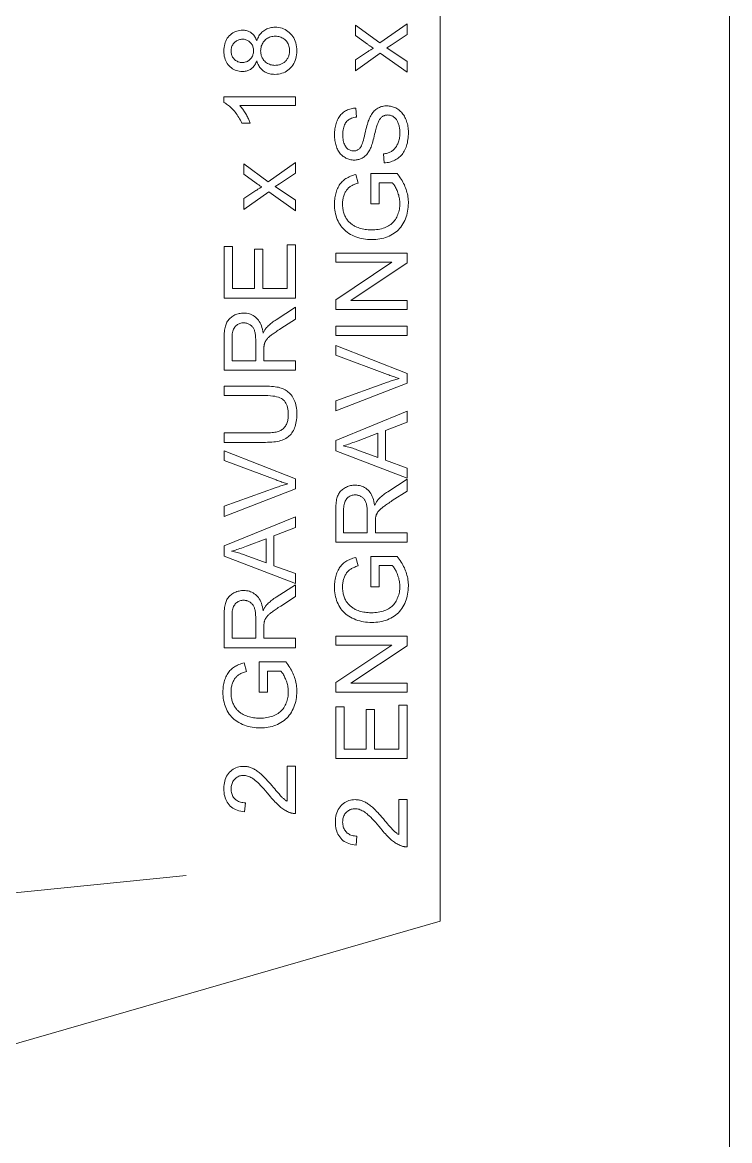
# Model space of a CAD drawing. Extents: x 0 to 297, y 0 to 420.
# Drawn here: x 143.95 to 173.65, y 153.49 to 200.42 of the extents above; entities that cross this region are included whole.
import ezdxf

# ---------------------------------------------------------------- set-up
doc = ezdxf.new("R2010")
doc.units = 0

msp = doc.modelspace()

# ---------------------------------------------------------------- linework, layer by layer
at = {"color": 7, "lineweight": 13}
msp.add_line((173.645, 131.163), (173.645, 284.152), dxfattribs=at)
at = {"color": 7, "lineweight": 13, "ltscale": 0.25}
msp.add_line((150.831, 164.616), (140.881, 163.62), dxfattribs=at)
at = {"color": 7, "lineweight": 13}
msp.add_lwpolyline([(130.706, 153.818), (161.496, 162.698), (161.496, 236.781)], dxfattribs=at)
for points in [[(153.799, 198.814), (153.781, 198.769), (153.762, 198.727), (153.742, 198.687), (153.72, 198.649), (153.697, 198.614), (153.672, 198.581), (153.646, 198.551), (153.619, 198.523), (153.59, 198.497), (153.559, 198.474), (153.528, 198.453), (153.495, 198.434), (153.46, 198.418), (153.425, 198.403), (153.388, 198.391), (153.351, 198.381), (153.312, 198.373), (153.271, 198.368), (153.23, 198.364), (153.187, 198.363), (153.122, 198.366), (153.06, 198.373), (153, 198.385), (152.942, 198.401), (152.886, 198.422), (152.832, 198.448), (152.78, 198.479), (152.73, 198.514), (152.682, 198.554), (152.636, 198.599), (152.594, 198.647), (152.556, 198.699), (152.523, 198.754), (152.494, 198.812), (152.469, 198.873), (152.449, 198.937), (152.433, 199.004), (152.422, 199.075), (152.416, 199.148), (152.413, 199.225), (152.416, 199.302), (152.422, 199.376), (152.434, 199.447), (152.45, 199.515), (152.47, 199.579), (152.495, 199.641), (152.525, 199.7), (152.559, 199.755), (152.598, 199.808), (152.642, 199.857), (152.688, 199.903), (152.737, 199.943), (152.787, 199.979), (152.84, 200.01), (152.895, 200.037), (152.951, 200.058), (153.01, 200.075), (153.07, 200.087), (153.133, 200.094), (153.197, 200.097), (153.238, 200.096), (153.278, 200.092), (153.317, 200.087), (153.355, 200.079), (153.392, 200.069), (153.428, 200.057), (153.463, 200.043), (153.496, 200.027), (153.529, 200.008), (153.56, 199.987), (153.591, 199.964), (153.619, 199.939), (153.647, 199.911), (153.673, 199.881), (153.697, 199.849), (153.72, 199.815), (153.742, 199.778), (153.762, 199.739), (153.781, 199.698), (153.799, 199.655), (153.818, 199.709), (153.839, 199.76), (153.863, 199.809), (153.888, 199.855), (153.916, 199.898), (153.947, 199.939), (153.979, 199.977), (154.014, 200.012), (154.05, 200.045), (154.089, 200.075), (154.13, 200.103), (154.173, 200.127), (154.217, 200.149), (154.262, 200.168), (154.309, 200.183), (154.358, 200.196), (154.408, 200.206), (154.46, 200.214), (154.513, 200.218), (154.568, 200.219), (154.644, 200.217), (154.717, 200.209), (154.788, 200.195), (154.856, 200.176), (154.922, 200.151), (154.986, 200.121), (155.047, 200.086), (155.105, 200.045), (155.161, 199.999), (155.215, 199.947), (155.265, 199.891), (155.309, 199.832), (155.348, 199.769), (155.382, 199.702), (155.411, 199.632), (155.435, 199.559), (155.453, 199.482), (155.466, 199.402), (155.474, 199.318), (155.477, 199.231), (155.474, 199.144), (155.466, 199.06), (155.453, 198.98), (155.435, 198.903), (155.411, 198.83), (155.382, 198.76), (155.348, 198.694), (155.308, 198.631), (155.264, 198.571), (155.214, 198.515), (155.16, 198.463), (155.103, 198.417), (155.044, 198.376), (154.983, 198.341), (154.918, 198.311), (154.851, 198.286), (154.782, 198.267), (154.71, 198.254), (154.635, 198.245), (154.558, 198.243), (154.5, 198.244), (154.445, 198.249), (154.391, 198.256), (154.339, 198.266), (154.289, 198.28), (154.241, 198.296), (154.195, 198.315), (154.151, 198.338), (154.108, 198.363), (154.068, 198.391), (154.03, 198.422), (153.994, 198.455), (153.961, 198.491), (153.93, 198.53), (153.902, 198.571), (153.876, 198.614), (153.853, 198.66), (153.832, 198.709), (153.814, 198.76)], [(160.108, 198.334), (158.978, 199.128), (157.934, 198.393), (157.934, 198.853), (158.444, 199.187), (158.473, 199.205), (158.5, 199.223), (158.527, 199.24), (158.553, 199.256), (158.578, 199.272), (158.601, 199.287), (158.624, 199.301), (158.646, 199.314), (158.667, 199.327), (158.688, 199.338), (158.661, 199.356), (158.635, 199.374), (158.609, 199.391), (158.584, 199.408), (158.56, 199.425), (158.537, 199.441), (158.514, 199.458), (158.491, 199.473), (158.469, 199.489), (158.448, 199.504), (157.934, 199.871), (157.934, 200.311), (158.958, 199.559), (160.108, 200.368), (160.108, 199.916), (159.432, 199.469), (159.25, 199.351), (160.108, 198.78)], [(153.175, 198.74), (153.216, 198.741), (153.257, 198.745), (153.295, 198.752), (153.332, 198.762), (153.368, 198.774), (153.402, 198.789), (153.434, 198.807), (153.465, 198.828), (153.495, 198.851), (153.522, 198.877), (153.548, 198.905), (153.571, 198.935), (153.591, 198.967), (153.609, 199), (153.624, 199.035), (153.636, 199.071), (153.645, 199.109), (153.652, 199.149), (153.656, 199.19), (153.658, 199.233), (153.656, 199.275), (153.652, 199.315), (153.645, 199.354), (153.636, 199.391), (153.624, 199.427), (153.609, 199.461), (153.592, 199.493), (153.572, 199.524), (153.549, 199.554), (153.524, 199.582), (153.496, 199.608), (153.467, 199.631), (153.438, 199.651), (153.407, 199.669), (153.374, 199.684), (153.341, 199.696), (153.306, 199.706), (153.27, 199.713), (153.233, 199.717), (153.195, 199.718), (153.155, 199.717), (153.117, 199.712), (153.079, 199.705), (153.043, 199.696), (153.009, 199.683), (152.975, 199.668), (152.943, 199.649), (152.912, 199.628), (152.883, 199.605), (152.854, 199.578), (152.828, 199.549), (152.805, 199.519), (152.784, 199.488), (152.766, 199.455), (152.751, 199.421), (152.738, 199.385), (152.729, 199.348), (152.722, 199.31), (152.718, 199.27), (152.716, 199.229), (152.718, 199.188), (152.722, 199.148), (152.728, 199.109), (152.738, 199.072), (152.75, 199.036), (152.765, 199.002), (152.782, 198.969), (152.803, 198.938), (152.826, 198.908), (152.851, 198.879), (152.879, 198.853), (152.907, 198.829), (152.937, 198.808), (152.968, 198.79), (153, 198.775), (153.033, 198.762), (153.066, 198.752), (153.101, 198.745), (153.137, 198.741)], [(154.56, 198.621), (154.591, 198.622), (154.623, 198.624), (154.654, 198.628), (154.684, 198.633), (154.715, 198.64), (154.745, 198.648), (154.776, 198.658), (154.806, 198.669), (154.835, 198.682), (154.865, 198.696), (154.894, 198.712), (154.921, 198.729), (154.947, 198.747), (154.972, 198.767), (154.996, 198.789), (155.018, 198.812), (155.039, 198.836), (155.058, 198.862), (155.076, 198.889), (155.093, 198.918), (155.108, 198.948), (155.122, 198.978), (155.134, 199.008), (155.145, 199.039), (155.154, 199.071), (155.161, 199.103), (155.167, 199.135), (155.171, 199.168), (155.173, 199.201), (155.174, 199.235), (155.172, 199.287), (155.167, 199.337), (155.159, 199.385), (155.147, 199.432), (155.131, 199.476), (155.113, 199.519), (155.091, 199.56), (155.065, 199.599), (155.036, 199.636), (155.004, 199.671), (154.969, 199.704), (154.932, 199.733), (154.894, 199.759), (154.853, 199.781), (154.811, 199.8), (154.767, 199.815), (154.721, 199.827), (154.673, 199.836), (154.624, 199.841), (154.572, 199.843), (154.52, 199.841), (154.47, 199.836), (154.421, 199.827), (154.374, 199.815), (154.329, 199.799), (154.286, 199.779), (154.245, 199.756), (154.206, 199.73), (154.168, 199.7), (154.132, 199.666), (154.099, 199.63), (154.07, 199.592), (154.044, 199.552), (154.021, 199.51), (154.002, 199.467), (153.986, 199.421), (153.974, 199.374), (153.965, 199.326), (153.96, 199.275), (153.958, 199.223), (153.96, 199.172), (153.965, 199.122), (153.974, 199.075), (153.986, 199.029), (154.001, 198.985), (154.02, 198.943), (154.043, 198.903), (154.068, 198.864), (154.098, 198.827), (154.13, 198.792), (154.166, 198.76), (154.202, 198.731), (154.241, 198.705), (154.282, 198.683), (154.324, 198.664), (154.367, 198.649), (154.413, 198.637), (154.46, 198.628), (154.509, 198.623)], [(155.426, 197.303), (155.426, 196.935), (153.078, 196.935), (153.104, 196.908), (153.129, 196.878), (153.155, 196.848), (153.18, 196.815), (153.205, 196.781), (153.231, 196.746), (153.256, 196.708), (153.281, 196.669), (153.307, 196.628), (153.332, 196.586), (153.357, 196.543), (153.38, 196.501), (153.403, 196.461), (153.424, 196.42), (153.443, 196.381), (153.462, 196.343), (153.479, 196.305), (153.495, 196.269), (153.509, 196.233), (153.522, 196.198), (153.166, 196.198), (153.137, 196.259), (153.106, 196.319), (153.074, 196.377), (153.04, 196.433), (153.006, 196.488), (152.97, 196.541), (152.933, 196.593), (152.895, 196.643), (152.855, 196.692), (152.814, 196.739), (152.773, 196.783), (152.732, 196.826), (152.692, 196.865), (152.651, 196.902), (152.611, 196.936), (152.571, 196.967), (152.531, 196.996), (152.492, 197.022), (152.452, 197.045), (152.413, 197.066), (152.413, 197.303)], [(159.144, 194.532), (159.111, 194.906), (159.155, 194.912), (159.198, 194.919), (159.239, 194.928), (159.278, 194.939), (159.316, 194.95), (159.352, 194.963), (159.387, 194.978), (159.42, 194.994), (159.451, 195.011), (159.481, 195.03), (159.509, 195.05), (159.536, 195.073), (159.562, 195.098), (159.587, 195.125), (159.611, 195.154), (159.634, 195.185), (159.655, 195.219), (159.676, 195.254), (159.695, 195.292), (159.714, 195.332), (159.731, 195.373), (159.746, 195.416), (159.759, 195.459), (159.771, 195.504), (159.781, 195.549), (159.789, 195.596), (159.795, 195.643), (159.799, 195.692), (159.802, 195.741), (159.803, 195.792), (159.802, 195.837), (159.8, 195.881), (159.797, 195.924), (159.792, 195.965), (159.786, 196.006), (159.779, 196.046), (159.77, 196.084), (159.76, 196.121), (159.748, 196.158), (159.735, 196.193), (159.721, 196.227), (159.706, 196.259), (159.69, 196.29), (159.673, 196.318), (159.655, 196.345), (159.636, 196.37), (159.616, 196.393), (159.595, 196.415), (159.573, 196.434), (159.55, 196.452), (159.526, 196.468), (159.502, 196.483), (159.478, 196.495), (159.453, 196.506), (159.427, 196.516), (159.401, 196.523), (159.375, 196.529), (159.348, 196.534), (159.321, 196.536), (159.293, 196.537), (159.265, 196.536), (159.238, 196.534), (159.212, 196.53), (159.186, 196.524), (159.161, 196.517), (159.137, 196.508), (159.113, 196.497), (159.09, 196.485), (159.068, 196.471), (159.047, 196.455), (159.026, 196.438), (159.006, 196.418), (158.987, 196.396), (158.968, 196.373), (158.95, 196.347), (158.932, 196.319), (158.916, 196.288), (158.9, 196.256), (158.884, 196.222), (158.87, 196.185), (158.86, 196.158), (158.849, 196.125), (158.837, 196.086), (158.824, 196.042), (158.81, 195.991), (158.794, 195.935), (158.778, 195.873), (158.761, 195.805), (158.743, 195.731), (158.723, 195.651), (158.704, 195.571), (158.684, 195.495), (158.665, 195.425), (158.646, 195.36), (158.627, 195.299), (158.608, 195.244), (158.59, 195.193), (158.572, 195.148), (158.554, 195.107), (158.536, 195.072), (158.513, 195.03), (158.489, 194.99), (158.464, 194.953), (158.437, 194.917), (158.41, 194.884), (158.382, 194.853), (158.352, 194.825), (158.321, 194.798), (158.29, 194.774), (158.257, 194.751), (158.223, 194.731), (158.188, 194.714), (158.153, 194.698), (158.117, 194.684), (158.08, 194.672), (158.042, 194.663), (158.004, 194.656), (157.964, 194.65), (157.924, 194.647), (157.883, 194.646), (157.838, 194.647), (157.794, 194.651), (157.75, 194.658), (157.706, 194.667), (157.664, 194.678), (157.621, 194.693), (157.58, 194.709), (157.539, 194.729), (157.499, 194.751), (157.459, 194.775), (157.42, 194.802), (157.384, 194.831), (157.349, 194.863), (157.316, 194.897), (157.285, 194.934), (157.256, 194.972), (157.229, 195.014), (157.204, 195.057), (157.18, 195.103), (157.159, 195.152), (157.139, 195.202), (157.122, 195.253), (157.107, 195.305), (157.093, 195.358), (157.082, 195.413), (157.073, 195.469), (157.066, 195.525), (157.061, 195.583), (157.058, 195.642), (157.057, 195.702), (157.058, 195.768), (157.061, 195.832), (157.066, 195.895), (157.074, 195.956), (157.083, 196.016), (157.095, 196.074), (157.109, 196.13), (157.125, 196.185), (157.144, 196.239), (157.164, 196.29), (157.187, 196.34), (157.211, 196.388), (157.238, 196.433), (157.266, 196.475), (157.297, 196.516), (157.329, 196.554), (157.364, 196.589), (157.401, 196.623), (157.439, 196.654), (157.48, 196.682), (157.522, 196.708), (157.566, 196.732), (157.61, 196.753), (157.656, 196.772), (157.703, 196.788), (157.751, 196.801), (157.799, 196.812), (157.85, 196.82), (157.901, 196.826), (157.953, 196.83), (157.982, 196.449), (157.926, 196.441), (157.873, 196.431), (157.823, 196.417), (157.776, 196.401), (157.732, 196.382), (157.69, 196.359), (157.652, 196.334), (157.616, 196.306), (157.582, 196.275), (157.552, 196.241), (157.524, 196.204), (157.5, 196.164), (157.478, 196.12), (157.459, 196.073), (157.443, 196.022), (157.43, 195.968), (157.42, 195.911), (157.412, 195.85), (157.408, 195.786), (157.407, 195.718), (157.408, 195.648), (157.412, 195.582), (157.418, 195.52), (157.428, 195.462), (157.44, 195.407), (157.454, 195.357), (157.471, 195.31), (157.491, 195.267), (157.513, 195.228), (157.539, 195.194), (157.565, 195.162), (157.593, 195.134), (157.623, 195.109), (157.653, 195.088), (157.684, 195.07), (157.716, 195.055), (157.75, 195.044), (157.784, 195.035), (157.82, 195.03), (157.857, 195.029), (157.888, 195.03), (157.919, 195.033), (157.949, 195.039), (157.977, 195.047), (158.004, 195.058), (158.03, 195.071), (158.055, 195.086), (158.079, 195.103), (158.101, 195.123), (158.123, 195.145), (158.144, 195.172), (158.165, 195.206), (158.186, 195.247), (158.207, 195.296), (158.228, 195.352), (158.25, 195.416), (158.271, 195.487), (158.293, 195.565), (158.315, 195.651), (158.337, 195.744), (158.358, 195.838), (158.379, 195.925), (158.4, 196.007), (158.42, 196.083), (158.439, 196.152), (158.458, 196.215), (158.476, 196.273), (158.494, 196.324), (158.511, 196.369), (158.528, 196.408), (158.553, 196.459), (158.579, 196.507), (158.606, 196.553), (158.635, 196.596), (158.665, 196.636), (158.696, 196.673), (158.729, 196.708), (158.762, 196.739), (158.797, 196.768), (158.834, 196.795), (158.871, 196.819), (158.91, 196.84), (158.95, 196.858), (158.991, 196.875), (159.033, 196.888), (159.076, 196.9), (159.121, 196.908), (159.166, 196.915), (159.213, 196.918), (159.261, 196.92), (159.308, 196.918), (159.355, 196.914), (159.402, 196.907), (159.448, 196.898), (159.493, 196.885), (159.538, 196.87), (159.582, 196.852), (159.626, 196.832), (159.669, 196.809), (159.712, 196.783), (159.753, 196.754), (159.793, 196.723), (159.83, 196.689), (159.866, 196.654), (159.9, 196.615), (159.932, 196.575), (159.962, 196.532), (159.99, 196.487), (160.017, 196.439), (160.041, 196.389), (160.064, 196.337), (160.084, 196.283), (160.101, 196.229), (160.117, 196.173), (160.13, 196.116), (160.14, 196.057), (160.148, 195.997), (160.154, 195.936), (160.158, 195.874), (160.159, 195.811), (160.158, 195.73), (160.154, 195.653), (160.148, 195.578), (160.14, 195.506), (160.129, 195.436), (160.116, 195.369), (160.101, 195.305), (160.083, 195.243), (160.063, 195.184), (160.04, 195.128), (160.015, 195.074), (159.988, 195.023), (159.958, 194.974), (159.926, 194.927), (159.892, 194.882), (159.855, 194.84), (159.815, 194.801), (159.774, 194.764), (159.73, 194.729), (159.683, 194.696), (159.635, 194.666), (159.585, 194.64), (159.534, 194.616), (159.482, 194.595), (159.429, 194.577), (159.375, 194.562), (159.319, 194.55), (159.262, 194.541), (159.203, 194.535)], [(155.426, 192.513), (154.296, 193.307), (153.252, 192.572), (153.252, 193.033), (153.762, 193.366), (153.791, 193.385), (153.818, 193.402), (153.845, 193.419), (153.871, 193.436), (153.895, 193.451), (153.919, 193.466), (153.942, 193.48), (153.964, 193.493), (153.985, 193.506), (154.005, 193.518), (153.979, 193.535), (153.953, 193.553), (153.927, 193.57), (153.902, 193.587), (153.878, 193.604), (153.854, 193.62), (153.831, 193.637), (153.809, 193.652), (153.787, 193.668), (153.766, 193.683), (153.252, 194.05), (153.252, 194.49), (154.276, 193.739), (155.426, 194.547), (155.426, 194.095), (154.75, 193.648), (154.568, 193.53), (155.426, 192.959)], [(158.931, 192.811), (158.579, 192.811), (158.577, 194.081), (159.69, 194.081), (159.736, 194.023), (159.779, 193.964), (159.82, 193.904), (159.858, 193.844), (159.895, 193.784), (159.929, 193.724), (159.96, 193.663), (159.99, 193.601), (160.017, 193.54), (160.041, 193.478), (160.064, 193.415), (160.084, 193.353), (160.101, 193.29), (160.117, 193.226), (160.13, 193.162), (160.14, 193.098), (160.148, 193.034), (160.154, 192.969), (160.158, 192.904), (160.159, 192.839), (160.157, 192.752), (160.151, 192.666), (160.142, 192.581), (160.129, 192.498), (160.112, 192.417), (160.091, 192.338), (160.066, 192.26), (160.038, 192.184), (160.006, 192.109), (159.97, 192.036), (159.93, 191.965), (159.887, 191.899), (159.841, 191.835), (159.791, 191.775), (159.738, 191.719), (159.682, 191.666), (159.622, 191.617), (159.559, 191.571), (159.492, 191.529), (159.422, 191.491), (159.35, 191.456), (159.276, 191.424), (159.2, 191.397), (159.122, 191.373), (159.043, 191.352), (158.962, 191.336), (158.88, 191.323), (158.796, 191.314), (158.71, 191.308), (158.622, 191.306), (158.535, 191.308), (158.449, 191.314), (158.365, 191.323), (158.281, 191.336), (158.199, 191.352), (158.118, 191.372), (158.038, 191.396), (157.959, 191.424), (157.881, 191.455), (157.805, 191.49), (157.731, 191.528), (157.661, 191.569), (157.594, 191.614), (157.532, 191.662), (157.474, 191.713), (157.419, 191.767), (157.369, 191.825), (157.322, 191.885), (157.28, 191.949), (157.241, 192.017), (157.206, 192.086), (157.174, 192.158), (157.147, 192.232), (157.123, 192.308), (157.103, 192.386), (157.086, 192.467), (157.073, 192.549), (157.064, 192.633), (157.058, 192.72), (157.057, 192.808), (157.058, 192.873), (157.061, 192.936), (157.066, 192.998), (157.073, 193.059), (157.083, 193.118), (157.095, 193.176), (157.108, 193.233), (157.124, 193.289), (157.142, 193.344), (157.162, 193.397), (157.184, 193.448), (157.207, 193.497), (157.233, 193.544), (157.26, 193.589), (157.288, 193.631), (157.318, 193.671), (157.35, 193.709), (157.384, 193.745), (157.419, 193.778), (157.456, 193.809), (157.494, 193.838), (157.536, 193.866), (157.579, 193.892), (157.625, 193.917), (157.673, 193.941), (157.723, 193.963), (157.775, 193.983), (157.83, 194.002), (157.887, 194.02), (157.947, 194.036), (158.045, 193.678), (158, 193.664), (157.957, 193.65), (157.916, 193.635), (157.877, 193.619), (157.84, 193.602), (157.805, 193.585), (157.772, 193.568), (157.741, 193.549), (157.712, 193.53), (157.685, 193.51), (157.659, 193.489), (157.635, 193.467), (157.611, 193.442), (157.588, 193.416), (157.567, 193.389), (157.546, 193.359), (157.527, 193.328), (157.509, 193.295), (157.491, 193.26), (157.475, 193.224), (157.46, 193.186), (157.447, 193.148), (157.435, 193.108), (157.425, 193.068), (157.416, 193.027), (157.409, 192.986), (157.403, 192.943), (157.399, 192.9), (157.397, 192.856), (157.396, 192.811), (157.397, 192.757), (157.4, 192.705), (157.404, 192.654), (157.41, 192.605), (157.417, 192.557), (157.426, 192.51), (157.437, 192.466), (157.449, 192.422), (157.463, 192.38), (157.479, 192.34), (157.496, 192.301), (157.514, 192.264), (157.534, 192.228), (157.554, 192.193), (157.575, 192.161), (157.597, 192.129), (157.621, 192.1), (157.645, 192.071), (157.671, 192.045), (157.697, 192.02), (157.724, 191.996), (157.752, 191.973), (157.781, 191.951), (157.809, 191.931), (157.839, 191.911), (157.869, 191.893), (157.899, 191.876), (157.93, 191.859), (157.962, 191.844), (157.994, 191.83), (158.05, 191.809), (158.107, 191.789), (158.165, 191.772), (158.224, 191.757), (158.284, 191.744), (158.345, 191.734), (158.407, 191.726), (158.469, 191.72), (158.533, 191.717), (158.598, 191.716), (158.676, 191.717), (158.753, 191.721), (158.826, 191.728), (158.897, 191.738), (158.966, 191.75), (159.032, 191.765), (159.095, 191.783), (159.155, 191.804), (159.213, 191.828), (159.269, 191.854), (159.321, 191.883), (159.371, 191.914), (159.418, 191.948), (159.463, 191.984), (159.504, 192.023), (159.543, 192.065), (159.579, 192.109), (159.612, 192.155), (159.642, 192.204), (159.67, 192.256), (159.695, 192.309), (159.717, 192.363), (159.737, 192.417), (159.754, 192.472), (159.768, 192.528), (159.78, 192.585), (159.789, 192.642), (159.796, 192.699), (159.799, 192.758), (159.801, 192.817), (159.8, 192.868), (159.797, 192.919), (159.792, 192.97), (159.785, 193.021), (159.776, 193.071), (159.765, 193.122), (159.752, 193.172), (159.737, 193.221), (159.72, 193.271), (159.702, 193.32), (159.682, 193.368), (159.661, 193.414), (159.641, 193.457), (159.62, 193.498), (159.599, 193.536), (159.578, 193.572), (159.556, 193.606), (159.534, 193.637), (159.512, 193.666), (159.49, 193.692), (158.931, 193.692)], [(155.426, 188.854), (152.426, 188.854), (152.426, 191.023), (152.78, 191.023), (152.78, 189.251), (153.698, 189.251), (153.698, 190.91), (154.05, 190.91), (154.05, 189.251), (155.072, 189.251), (155.072, 191.093), (155.426, 191.093)], [(160.108, 188.376), (157.108, 188.376), (157.108, 188.783), (159.463, 190.359), (157.108, 190.359), (157.108, 190.74), (160.108, 190.74), (160.108, 190.332), (157.75, 188.757), (160.108, 188.757)], [(155.426, 185.825), (152.426, 185.825), (152.426, 187.155), (152.426, 187.234), (152.429, 187.308), (152.433, 187.379), (152.439, 187.445), (152.446, 187.508), (152.455, 187.567), (152.465, 187.623), (152.477, 187.674), (152.491, 187.721), (152.506, 187.765), (152.524, 187.806), (152.544, 187.845), (152.566, 187.883), (152.591, 187.919), (152.618, 187.953), (152.648, 187.985), (152.68, 188.016), (152.715, 188.045), (152.752, 188.073), (152.792, 188.099), (152.833, 188.122), (152.876, 188.144), (152.919, 188.162), (152.963, 188.179), (153.007, 188.192), (153.053, 188.204), (153.099, 188.212), (153.147, 188.219), (153.195, 188.222), (153.244, 188.224), (153.307, 188.221), (153.368, 188.215), (153.427, 188.205), (153.484, 188.19), (153.538, 188.172), (153.591, 188.149), (153.642, 188.122), (153.691, 188.091), (153.738, 188.056), (153.782, 188.017), (153.825, 187.973), (153.864, 187.925), (153.899, 187.873), (153.932, 187.815), (153.961, 187.754), (153.988, 187.688), (154.011, 187.617), (154.031, 187.542), (154.047, 187.462), (154.061, 187.378), (154.076, 187.409), (154.091, 187.438), (154.106, 187.466), (154.121, 187.492), (154.136, 187.517), (154.151, 187.54), (154.166, 187.562), (154.181, 187.582), (154.195, 187.601), (154.21, 187.618), (154.243, 187.652), (154.277, 187.687), (154.313, 187.721), (154.351, 187.754), (154.39, 187.787), (154.43, 187.82), (154.473, 187.852), (154.517, 187.884), (154.562, 187.916), (154.609, 187.947), (155.426, 188.469), (155.426, 187.97), (154.801, 187.573), (154.749, 187.539), (154.699, 187.506), (154.651, 187.474), (154.606, 187.443), (154.563, 187.414), (154.523, 187.386), (154.485, 187.359), (154.45, 187.334), (154.418, 187.309), (154.388, 187.286), (154.36, 187.264), (154.334, 187.242), (154.31, 187.221), (154.287, 187.2), (154.266, 187.18), (154.247, 187.16), (154.23, 187.14), (154.214, 187.121), (154.2, 187.103), (154.188, 187.085), (154.176, 187.067), (154.166, 187.049), (154.156, 187.031), (154.147, 187.013), (154.139, 186.995), (154.131, 186.977), (154.124, 186.959), (154.118, 186.94), (154.113, 186.922), (154.108, 186.904), (154.105, 186.889), (154.103, 186.873), (154.1, 186.855), (154.099, 186.836), (154.097, 186.815), (154.096, 186.792), (154.095, 186.767), (154.094, 186.741), (154.094, 186.712), (154.093, 186.683), (154.093, 186.222), (155.426, 186.222)], [(153.75, 186.222), (153.75, 187.076), (153.749, 187.129), (153.747, 187.18), (153.745, 187.228), (153.741, 187.274), (153.736, 187.318), (153.729, 187.359), (153.722, 187.398), (153.714, 187.435), (153.704, 187.469), (153.693, 187.501), (153.681, 187.531), (153.668, 187.56), (153.654, 187.587), (153.638, 187.612), (153.62, 187.636), (153.602, 187.659), (153.581, 187.68), (153.56, 187.7), (153.537, 187.718), (153.513, 187.734), (153.488, 187.75), (153.463, 187.763), (153.437, 187.775), (153.411, 187.786), (153.384, 187.794), (153.357, 187.801), (153.329, 187.807), (153.301, 187.811), (153.273, 187.813), (153.244, 187.814), (153.202, 187.813), (153.162, 187.808), (153.123, 187.8), (153.086, 187.79), (153.05, 187.776), (153.016, 187.759), (152.983, 187.739), (152.952, 187.715), (152.922, 187.689), (152.894, 187.66), (152.868, 187.627), (152.845, 187.591), (152.824, 187.551), (152.807, 187.508), (152.791, 187.46), (152.779, 187.41), (152.769, 187.356), (152.763, 187.298), (152.759, 187.237), (152.757, 187.172), (152.757, 186.222)], [(160.108, 187.283), (157.108, 187.283), (157.108, 187.68), (160.108, 187.68)], [(160.108, 185.278), (157.108, 184.115), (157.108, 184.545), (159.287, 185.325), (159.339, 185.343), (159.391, 185.361), (159.441, 185.379), (159.491, 185.395), (159.541, 185.411), (159.59, 185.427), (159.638, 185.442), (159.685, 185.456), (159.732, 185.469), (159.778, 185.482), (159.729, 185.497), (159.68, 185.511), (159.631, 185.526), (159.582, 185.542), (159.533, 185.558), (159.484, 185.574), (159.434, 185.591), (159.385, 185.608), (159.336, 185.626), (159.287, 185.644), (157.108, 186.454), (157.108, 186.86), (160.108, 185.685)], [(152.426, 184.761), (152.426, 185.158), (154.159, 185.158), (154.247, 185.157), (154.332, 185.154), (154.414, 185.149), (154.491, 185.142), (154.565, 185.132), (154.635, 185.121), (154.701, 185.108), (154.763, 185.093), (154.822, 185.075), (154.877, 185.056), (154.929, 185.034), (154.98, 185.008), (155.028, 184.98), (155.074, 184.948), (155.118, 184.912), (155.161, 184.874), (155.201, 184.832), (155.239, 184.787), (155.276, 184.738), (155.31, 184.686), (155.342, 184.631), (155.37, 184.573), (155.395, 184.511), (155.417, 184.446), (155.435, 184.378), (155.45, 184.306), (155.462, 184.231), (155.47, 184.152), (155.475, 184.071), (155.477, 183.985), (155.475, 183.903), (155.471, 183.823), (155.464, 183.746), (155.454, 183.673), (155.44, 183.602), (155.424, 183.535), (155.406, 183.471), (155.384, 183.409), (155.359, 183.351), (155.331, 183.296), (155.301, 183.244), (155.268, 183.195), (155.233, 183.149), (155.194, 183.106), (155.154, 183.066), (155.11, 183.029), (155.064, 182.996), (155.016, 182.965), (154.965, 182.938), (154.911, 182.913), (154.854, 182.891), (154.793, 182.872), (154.728, 182.855), (154.659, 182.84), (154.585, 182.827), (154.508, 182.817), (154.427, 182.809), (154.342, 182.803), (154.252, 182.8), (154.159, 182.799), (152.426, 182.799), (152.426, 183.196), (154.157, 183.196), (154.233, 183.196), (154.305, 183.198), (154.373, 183.202), (154.437, 183.207), (154.496, 183.214), (154.552, 183.222), (154.603, 183.231), (154.651, 183.242), (154.694, 183.254), (154.733, 183.268), (154.769, 183.284), (154.804, 183.301), (154.836, 183.321), (154.867, 183.343), (154.897, 183.367), (154.925, 183.393), (154.951, 183.421), (154.975, 183.451), (154.997, 183.484), (155.018, 183.518), (155.037, 183.554), (155.054, 183.592), (155.07, 183.631), (155.083, 183.672), (155.094, 183.715), (155.103, 183.759), (155.11, 183.804), (155.115, 183.852), (155.118, 183.9), (155.119, 183.951), (155.117, 184.036), (155.111, 184.116), (155.101, 184.191), (155.087, 184.261), (155.069, 184.326), (155.047, 184.386), (155.021, 184.44), (154.992, 184.49), (154.958, 184.535), (154.92, 184.575), (154.877, 184.61), (154.826, 184.642), (154.768, 184.67), (154.703, 184.694), (154.63, 184.715), (154.55, 184.731), (154.463, 184.744), (154.368, 184.754), (154.266, 184.759), (154.157, 184.761)], [(160.108, 181.296), (157.108, 182.448), (157.108, 182.875), (160.108, 184.103), (160.108, 183.651), (159.199, 183.301), (159.199, 182.047), (160.108, 181.717)], [(158.876, 182.161), (158.876, 183.178), (158.045, 182.865), (157.971, 182.837), (157.899, 182.811), (157.83, 182.786), (157.764, 182.762), (157.7, 182.74), (157.639, 182.72), (157.581, 182.701), (157.526, 182.683), (157.473, 182.667), (157.423, 182.652), (157.481, 182.64), (157.538, 182.627), (157.596, 182.614), (157.653, 182.599), (157.71, 182.583), (157.768, 182.567), (157.825, 182.549), (157.882, 182.53), (157.939, 182.511), (157.996, 182.491)], [(155.426, 180.855), (152.426, 179.692), (152.426, 180.122), (154.605, 180.902), (154.657, 180.92), (154.708, 180.938), (154.759, 180.955), (154.809, 180.972), (154.859, 180.988), (154.908, 181.003), (154.956, 181.018), (155.003, 181.033), (155.05, 181.046), (155.096, 181.059), (155.047, 181.073), (154.998, 181.088), (154.949, 181.103), (154.9, 181.118), (154.851, 181.134), (154.801, 181.151), (154.752, 181.168), (154.703, 181.185), (154.654, 181.203), (154.605, 181.221), (152.426, 182.031), (152.426, 182.436), (155.426, 181.262)], [(160.108, 178.604), (157.108, 178.604), (157.108, 179.935), (157.109, 180.013), (157.111, 180.087), (157.115, 180.158), (157.121, 180.225), (157.128, 180.288), (157.137, 180.347), (157.147, 180.402), (157.159, 180.453), (157.173, 180.501), (157.189, 180.544), (157.206, 180.585), (157.226, 180.625), (157.248, 180.662), (157.273, 180.698), (157.3, 180.732), (157.33, 180.765), (157.362, 180.796), (157.397, 180.825), (157.434, 180.852), (157.474, 180.878), (157.515, 180.902), (157.558, 180.923), (157.601, 180.942), (157.645, 180.958), (157.689, 180.972), (157.735, 180.983), (157.782, 180.992), (157.829, 180.998), (157.877, 181.002), (157.926, 181.003), (157.989, 181.001), (158.05, 180.995), (158.109, 180.984), (158.166, 180.97), (158.22, 180.951), (158.273, 180.928), (158.324, 180.902), (158.373, 180.871), (158.42, 180.835), (158.465, 180.796), (158.507, 180.753), (158.546, 180.704), (158.582, 180.652), (158.614, 180.595), (158.644, 180.533), (158.67, 180.467), (158.693, 180.397), (158.713, 180.321), (158.729, 180.242), (158.743, 180.158), (158.758, 180.188), (158.773, 180.218), (158.788, 180.245), (158.803, 180.272), (158.818, 180.296), (158.833, 180.32), (158.848, 180.341), (158.863, 180.361), (158.877, 180.38), (158.892, 180.397), (158.925, 180.432), (158.959, 180.466), (158.995, 180.5), (159.033, 180.533), (159.072, 180.566), (159.112, 180.599), (159.155, 180.632), (159.199, 180.664), (159.244, 180.695), (159.291, 180.727), (160.108, 181.248), (160.108, 180.749), (159.484, 180.352), (159.431, 180.318), (159.381, 180.285), (159.333, 180.253), (159.288, 180.223), (159.245, 180.194), (159.205, 180.165), (159.168, 180.139), (159.133, 180.113), (159.1, 180.089), (159.07, 180.066), (159.042, 180.043), (159.016, 180.022), (158.992, 180), (158.969, 179.979), (158.948, 179.959), (158.929, 179.939), (158.912, 179.92), (158.896, 179.901), (158.882, 179.882), (158.87, 179.864), (158.859, 179.846), (158.848, 179.828), (158.838, 179.81), (158.829, 179.792), (158.821, 179.774), (158.813, 179.756), (158.807, 179.738), (158.8, 179.72), (158.795, 179.701), (158.79, 179.683), (158.787, 179.669), (158.785, 179.652), (158.783, 179.635), (158.781, 179.615), (158.779, 179.594), (158.778, 179.571), (158.777, 179.546), (158.776, 179.52), (158.776, 179.492), (158.776, 179.462), (158.776, 179.001), (160.108, 179.001)], [(158.432, 179.001), (158.432, 179.855), (158.431, 179.908), (158.43, 179.959), (158.427, 180.007), (158.423, 180.054), (158.418, 180.097), (158.412, 180.139), (158.404, 180.178), (158.396, 180.214), (158.386, 180.249), (158.375, 180.28), (158.364, 180.31), (158.35, 180.339), (158.336, 180.366), (158.32, 180.391), (158.302, 180.416), (158.284, 180.438), (158.264, 180.459), (158.242, 180.479), (158.219, 180.497), (158.195, 180.514), (158.17, 180.529), (158.145, 180.543), (158.119, 180.554), (158.093, 180.565), (158.066, 180.574), (158.039, 180.581), (158.012, 180.586), (157.984, 180.59), (157.955, 180.593), (157.926, 180.594), (157.885, 180.592), (157.844, 180.587), (157.805, 180.58), (157.768, 180.569), (157.732, 180.555), (157.698, 180.538), (157.665, 180.518), (157.634, 180.495), (157.605, 180.468), (157.576, 180.439), (157.55, 180.406), (157.527, 180.37), (157.506, 180.33), (157.489, 180.287), (157.474, 180.24), (157.461, 180.189), (157.452, 180.135), (157.445, 180.077), (157.441, 180.016), (157.439, 179.951), (157.439, 179.001)], [(155.426, 176.872), (152.426, 178.024), (152.426, 178.452), (155.426, 179.68), (155.426, 179.228), (154.517, 178.878), (154.517, 177.623), (155.426, 177.294)], [(154.194, 177.738), (154.194, 178.755), (153.363, 178.442), (153.289, 178.414), (153.217, 178.387), (153.148, 178.363), (153.082, 178.339), (153.018, 178.317), (152.957, 178.296), (152.899, 178.277), (152.844, 178.26), (152.791, 178.244), (152.741, 178.229), (152.798, 178.217), (152.856, 178.204), (152.914, 178.19), (152.971, 178.176), (153.028, 178.16), (153.086, 178.143), (153.143, 178.126), (153.2, 178.107), (153.257, 178.088), (153.314, 178.067)], [(158.931, 176.742), (158.579, 176.742), (158.577, 178.013), (159.69, 178.013), (159.736, 177.954), (159.779, 177.895), (159.82, 177.836), (159.858, 177.776), (159.895, 177.716), (159.929, 177.655), (159.96, 177.594), (159.99, 177.533), (160.017, 177.471), (160.041, 177.409), (160.064, 177.347), (160.084, 177.284), (160.101, 177.221), (160.117, 177.158), (160.13, 177.094), (160.14, 177.03), (160.148, 176.966), (160.154, 176.901), (160.158, 176.836), (160.159, 176.771), (160.157, 176.683), (160.151, 176.597), (160.142, 176.513), (160.129, 176.43), (160.112, 176.349), (160.091, 176.27), (160.066, 176.192), (160.038, 176.115), (160.006, 176.041), (159.97, 175.968), (159.93, 175.897), (159.887, 175.83), (159.841, 175.767), (159.791, 175.707), (159.738, 175.651), (159.682, 175.598), (159.622, 175.549), (159.559, 175.503), (159.492, 175.461), (159.422, 175.422), (159.35, 175.387), (159.276, 175.356), (159.2, 175.328), (159.122, 175.305), (159.043, 175.284), (158.962, 175.268), (158.88, 175.255), (158.796, 175.246), (158.71, 175.24), (158.622, 175.238), (158.535, 175.24), (158.449, 175.246), (158.365, 175.255), (158.281, 175.268), (158.199, 175.284), (158.118, 175.304), (158.038, 175.328), (157.959, 175.355), (157.881, 175.387), (157.805, 175.421), (157.731, 175.46), (157.661, 175.501), (157.594, 175.546), (157.532, 175.594), (157.474, 175.645), (157.419, 175.699), (157.369, 175.756), (157.322, 175.817), (157.28, 175.881), (157.241, 175.948), (157.206, 176.018), (157.174, 176.09), (157.147, 176.164), (157.123, 176.24), (157.103, 176.318), (157.086, 176.398), (157.073, 176.481), (157.064, 176.565), (157.058, 176.652), (157.057, 176.74), (157.058, 176.805), (157.061, 176.868), (157.066, 176.93), (157.073, 176.991), (157.083, 177.05), (157.095, 177.108), (157.108, 177.165), (157.124, 177.221), (157.142, 177.275), (157.162, 177.329), (157.184, 177.38), (157.207, 177.429), (157.233, 177.476), (157.26, 177.521), (157.288, 177.563), (157.318, 177.603), (157.35, 177.641), (157.384, 177.677), (157.419, 177.71), (157.456, 177.741), (157.494, 177.77), (157.536, 177.798), (157.579, 177.824), (157.625, 177.849), (157.673, 177.872), (157.723, 177.894), (157.775, 177.915), (157.83, 177.934), (157.887, 177.952), (157.947, 177.968), (158.045, 177.61), (158, 177.596), (157.957, 177.582), (157.916, 177.566), (157.877, 177.551), (157.84, 177.534), (157.805, 177.517), (157.772, 177.499), (157.741, 177.481), (157.712, 177.462), (157.685, 177.442), (157.659, 177.421), (157.635, 177.399), (157.611, 177.374), (157.588, 177.348), (157.567, 177.32), (157.546, 177.291), (157.527, 177.26), (157.509, 177.227), (157.491, 177.192), (157.475, 177.156), (157.46, 177.118), (157.447, 177.08), (157.435, 177.04), (157.425, 177), (157.416, 176.959), (157.409, 176.917), (157.403, 176.875), (157.399, 176.832), (157.397, 176.787), (157.396, 176.742), (157.397, 176.689), (157.4, 176.636), (157.404, 176.586), (157.41, 176.536), (157.417, 176.489), (157.426, 176.442), (157.437, 176.397), (157.449, 176.354), (157.463, 176.312), (157.479, 176.272), (157.496, 176.233), (157.514, 176.195), (157.534, 176.159), (157.554, 176.125), (157.575, 176.092), (157.597, 176.061), (157.621, 176.031), (157.645, 176.003), (157.671, 175.976), (157.697, 175.951), (157.724, 175.928), (157.752, 175.905), (157.781, 175.883), (157.809, 175.863), (157.839, 175.843), (157.869, 175.825), (157.899, 175.807), (157.93, 175.791), (157.962, 175.776), (157.994, 175.762), (158.05, 175.74), (158.107, 175.721), (158.165, 175.704), (158.224, 175.689), (158.284, 175.676), (158.345, 175.666), (158.407, 175.658), (158.469, 175.652), (158.533, 175.649), (158.598, 175.647), (158.676, 175.649), (158.753, 175.653), (158.826, 175.66), (158.897, 175.67), (158.966, 175.682), (159.032, 175.697), (159.095, 175.715), (159.155, 175.736), (159.213, 175.759), (159.269, 175.786), (159.321, 175.814), (159.371, 175.846), (159.418, 175.88), (159.463, 175.916), (159.504, 175.955), (159.543, 175.997), (159.579, 176.041), (159.612, 176.087), (159.642, 176.136), (159.67, 176.188), (159.695, 176.241), (159.717, 176.295), (159.737, 176.349), (159.754, 176.404), (159.768, 176.46), (159.78, 176.516), (159.789, 176.573), (159.796, 176.631), (159.799, 176.689), (159.801, 176.748), (159.8, 176.8), (159.797, 176.851), (159.792, 176.902), (159.785, 176.953), (159.776, 177.003), (159.765, 177.053), (159.752, 177.103), (159.737, 177.153), (159.72, 177.203), (159.702, 177.252), (159.682, 177.3), (159.661, 177.345), (159.641, 177.389), (159.62, 177.429), (159.599, 177.468), (159.578, 177.504), (159.556, 177.537), (159.534, 177.569), (159.512, 177.598), (159.49, 177.624), (158.931, 177.624)], [(155.426, 174.181), (152.426, 174.181), (152.426, 175.511), (152.426, 175.59), (152.429, 175.664), (152.433, 175.735), (152.439, 175.801), (152.446, 175.864), (152.455, 175.923), (152.465, 175.979), (152.477, 176.03), (152.491, 176.078), (152.506, 176.121), (152.524, 176.162), (152.544, 176.201), (152.566, 176.239), (152.591, 176.275), (152.618, 176.309), (152.648, 176.341), (152.68, 176.372), (152.715, 176.401), (152.752, 176.429), (152.792, 176.455), (152.833, 176.479), (152.876, 176.5), (152.919, 176.518), (152.963, 176.535), (153.007, 176.548), (153.053, 176.56), (153.099, 176.568), (153.147, 176.575), (153.195, 176.578), (153.244, 176.58), (153.307, 176.578), (153.368, 176.571), (153.427, 176.561), (153.484, 176.547), (153.538, 176.528), (153.591, 176.505), (153.642, 176.478), (153.691, 176.447), (153.738, 176.412), (153.782, 176.373), (153.825, 176.329), (153.864, 176.281), (153.899, 176.229), (153.932, 176.172), (153.961, 176.11), (153.988, 176.044), (154.011, 175.973), (154.031, 175.898), (154.047, 175.819), (154.061, 175.734), (154.076, 175.765), (154.091, 175.794), (154.106, 175.822), (154.121, 175.848), (154.136, 175.873), (154.151, 175.896), (154.166, 175.918), (154.181, 175.938), (154.195, 175.957), (154.21, 175.974), (154.243, 176.008), (154.277, 176.043), (154.313, 176.077), (154.351, 176.11), (154.39, 176.143), (154.43, 176.176), (154.473, 176.208), (154.517, 176.24), (154.562, 176.272), (154.609, 176.303), (155.426, 176.825), (155.426, 176.326), (154.801, 175.929), (154.749, 175.895), (154.699, 175.862), (154.651, 175.83), (154.606, 175.8), (154.563, 175.77), (154.523, 175.742), (154.485, 175.715), (154.45, 175.69), (154.418, 175.665), (154.388, 175.642), (154.36, 175.62), (154.334, 175.598), (154.31, 175.577), (154.287, 175.556), (154.266, 175.536), (154.247, 175.516), (154.23, 175.496), (154.214, 175.477), (154.2, 175.459), (154.188, 175.441), (154.176, 175.423), (154.166, 175.405), (154.156, 175.387), (154.147, 175.369), (154.139, 175.351), (154.131, 175.333), (154.124, 175.315), (154.118, 175.296), (154.113, 175.278), (154.108, 175.26), (154.105, 175.245), (154.103, 175.229), (154.1, 175.211), (154.099, 175.192), (154.097, 175.171), (154.096, 175.148), (154.095, 175.123), (154.094, 175.097), (154.094, 175.069), (154.093, 175.039), (154.093, 174.578), (155.426, 174.578)], [(153.75, 174.578), (153.75, 175.432), (153.749, 175.485), (153.747, 175.536), (153.745, 175.584), (153.741, 175.63), (153.736, 175.674), (153.729, 175.715), (153.722, 175.754), (153.714, 175.791), (153.704, 175.825), (153.693, 175.857), (153.681, 175.887), (153.668, 175.916), (153.654, 175.943), (153.638, 175.968), (153.62, 175.992), (153.602, 176.015), (153.581, 176.036), (153.56, 176.056), (153.537, 176.074), (153.513, 176.091), (153.488, 176.106), (153.463, 176.119), (153.437, 176.131), (153.411, 176.142), (153.384, 176.15), (153.357, 176.158), (153.329, 176.163), (153.301, 176.167), (153.273, 176.17), (153.244, 176.17), (153.202, 176.169), (153.162, 176.164), (153.123, 176.156), (153.086, 176.146), (153.05, 176.132), (153.016, 176.115), (152.983, 176.095), (152.952, 176.071), (152.922, 176.045), (152.894, 176.016), (152.868, 175.983), (152.845, 175.947), (152.824, 175.907), (152.807, 175.864), (152.791, 175.817), (152.779, 175.766), (152.769, 175.712), (152.763, 175.654), (152.759, 175.593), (152.757, 175.528), (152.757, 174.578)], [(160.108, 172.308), (157.108, 172.308), (157.108, 172.715), (159.463, 174.291), (157.108, 174.291), (157.108, 174.671), (160.108, 174.671), (160.108, 174.264), (157.75, 172.688), (160.108, 172.688)], [(154.249, 172.319), (153.897, 172.319), (153.895, 173.59), (155.008, 173.59), (155.054, 173.531), (155.097, 173.472), (155.138, 173.413), (155.176, 173.353), (155.213, 173.293), (155.246, 173.232), (155.278, 173.171), (155.307, 173.11), (155.334, 173.048), (155.359, 172.986), (155.381, 172.924), (155.401, 172.861), (155.419, 172.798), (155.434, 172.735), (155.447, 172.671), (155.458, 172.607), (155.466, 172.543), (155.472, 172.478), (155.476, 172.413), (155.477, 172.348), (155.475, 172.26), (155.469, 172.174), (155.46, 172.09), (155.447, 172.007), (155.429, 171.926), (155.409, 171.846), (155.384, 171.768), (155.356, 171.692), (155.323, 171.618), (155.287, 171.544), (155.248, 171.474), (155.205, 171.407), (155.159, 171.344), (155.109, 171.284), (155.056, 171.228), (155, 171.175), (154.94, 171.126), (154.877, 171.08), (154.81, 171.038), (154.74, 170.999), (154.668, 170.964), (154.593, 170.933), (154.518, 170.905), (154.44, 170.881), (154.361, 170.861), (154.28, 170.844), (154.198, 170.832), (154.113, 170.822), (154.028, 170.817), (153.94, 170.815), (153.853, 170.817), (153.767, 170.822), (153.682, 170.831), (153.599, 170.844), (153.517, 170.861), (153.435, 170.881), (153.355, 170.905), (153.277, 170.932), (153.199, 170.963), (153.122, 170.998), (153.048, 171.036), (152.978, 171.078), (152.912, 171.122), (152.85, 171.17), (152.792, 171.221), (152.737, 171.276), (152.687, 171.333), (152.64, 171.394), (152.597, 171.458), (152.559, 171.525), (152.524, 171.595), (152.492, 171.667), (152.465, 171.741), (152.441, 171.817), (152.421, 171.895), (152.404, 171.975), (152.391, 172.057), (152.382, 172.142), (152.376, 172.228), (152.374, 172.317), (152.376, 172.381), (152.379, 172.445), (152.384, 172.507), (152.391, 172.567), (152.401, 172.627), (152.412, 172.685), (152.426, 172.742), (152.442, 172.798), (152.46, 172.852), (152.48, 172.905), (152.502, 172.957), (152.525, 173.006), (152.551, 173.053), (152.577, 173.098), (152.606, 173.14), (152.636, 173.18), (152.668, 173.218), (152.702, 173.253), (152.737, 173.287), (152.774, 173.318), (152.812, 173.347), (152.853, 173.375), (152.897, 173.401), (152.942, 173.426), (152.99, 173.449), (153.041, 173.471), (153.093, 173.492), (153.148, 173.511), (153.205, 173.529), (153.265, 173.545), (153.363, 173.187), (153.318, 173.173), (153.275, 173.158), (153.234, 173.143), (153.195, 173.127), (153.158, 173.111), (153.123, 173.094), (153.09, 173.076), (153.059, 173.058), (153.03, 173.039), (153.003, 173.019), (152.977, 172.998), (152.952, 172.975), (152.929, 172.951), (152.906, 172.925), (152.885, 172.897), (152.864, 172.868), (152.845, 172.836), (152.827, 172.803), (152.809, 172.769), (152.793, 172.732), (152.778, 172.695), (152.765, 172.656), (152.753, 172.617), (152.743, 172.577), (152.734, 172.536), (152.727, 172.494), (152.721, 172.452), (152.717, 172.408), (152.715, 172.364), (152.714, 172.319), (152.715, 172.265), (152.717, 172.213), (152.722, 172.162), (152.727, 172.113), (152.735, 172.065), (152.744, 172.019), (152.755, 171.974), (152.767, 171.931), (152.781, 171.889), (152.797, 171.848), (152.814, 171.809), (152.832, 171.772), (152.851, 171.736), (152.872, 171.702), (152.893, 171.669), (152.915, 171.638), (152.939, 171.608), (152.963, 171.58), (152.988, 171.553), (153.015, 171.528), (153.042, 171.504), (153.07, 171.482), (153.098, 171.46), (153.127, 171.439), (153.157, 171.42), (153.187, 171.402), (153.217, 171.384), (153.248, 171.368), (153.28, 171.353), (153.312, 171.339), (153.368, 171.317), (153.425, 171.298), (153.483, 171.28), (153.542, 171.265), (153.602, 171.253), (153.663, 171.243), (153.724, 171.235), (153.787, 171.229), (153.851, 171.225), (153.915, 171.224), (153.994, 171.226), (154.071, 171.23), (154.144, 171.237), (154.215, 171.246), (154.284, 171.259), (154.35, 171.274), (154.413, 171.292), (154.473, 171.313), (154.531, 171.336), (154.587, 171.362), (154.639, 171.391), (154.689, 171.423), (154.736, 171.457), (154.78, 171.493), (154.822, 171.532), (154.861, 171.573), (154.897, 171.617), (154.93, 171.664), (154.96, 171.713), (154.988, 171.764), (155.013, 171.818), (155.035, 171.871), (155.054, 171.926), (155.072, 171.981), (155.086, 172.037), (155.098, 172.093), (155.107, 172.15), (155.113, 172.208), (155.117, 172.266), (155.119, 172.325), (155.118, 172.377), (155.115, 172.428), (155.11, 172.479), (155.103, 172.529), (155.094, 172.58), (155.083, 172.63), (155.07, 172.68), (155.055, 172.73), (155.038, 172.779), (155.019, 172.829), (154.999, 172.877), (154.979, 172.922), (154.959, 172.965), (154.938, 173.006), (154.917, 173.044), (154.896, 173.081), (154.874, 173.114), (154.852, 173.146), (154.83, 173.174), (154.808, 173.201), (154.249, 173.201)], [(160.108, 169.525), (157.108, 169.525), (157.108, 171.694), (157.462, 171.694), (157.462, 169.922), (158.381, 169.922), (158.381, 171.581), (158.733, 171.581), (158.733, 169.922), (159.754, 169.922), (159.754, 171.763), (160.108, 171.763)], [(155.072, 169.206), (155.426, 169.206), (155.426, 167.224), (155.399, 167.223), (155.373, 167.224), (155.347, 167.226), (155.321, 167.228), (155.295, 167.232), (155.27, 167.237), (155.244, 167.243), (155.219, 167.25), (155.194, 167.258), (155.17, 167.267), (155.129, 167.283), (155.089, 167.3), (155.049, 167.32), (155.009, 167.342), (154.969, 167.365), (154.929, 167.39), (154.889, 167.417), (154.85, 167.446), (154.81, 167.477), (154.771, 167.509), (154.731, 167.544), (154.69, 167.582), (154.647, 167.622), (154.604, 167.666), (154.559, 167.713), (154.513, 167.763), (154.466, 167.815), (154.417, 167.871), (154.367, 167.929), (154.316, 167.991), (154.238, 168.086), (154.163, 168.174), (154.091, 168.256), (154.022, 168.331), (153.957, 168.401), (153.895, 168.464), (153.837, 168.52), (153.781, 168.57), (153.73, 168.614), (153.681, 168.652), (153.634, 168.685), (153.588, 168.714), (153.543, 168.74), (153.498, 168.762), (153.453, 168.781), (153.409, 168.796), (153.366, 168.808), (153.323, 168.817), (153.28, 168.822), (153.238, 168.824), (153.195, 168.822), (153.153, 168.818), (153.113, 168.81), (153.074, 168.799), (153.036, 168.785), (153, 168.767), (152.965, 168.747), (152.932, 168.724), (152.899, 168.697), (152.869, 168.667), (152.84, 168.635), (152.815, 168.601), (152.792, 168.565), (152.772, 168.527), (152.756, 168.487), (152.742, 168.445), (152.732, 168.401), (152.724, 168.356), (152.72, 168.308), (152.718, 168.259), (152.72, 168.207), (152.725, 168.157), (152.733, 168.109), (152.744, 168.063), (152.758, 168.02), (152.776, 167.978), (152.796, 167.939), (152.82, 167.901), (152.848, 167.866), (152.878, 167.833), (152.911, 167.803), (152.947, 167.776), (152.985, 167.752), (153.025, 167.731), (153.068, 167.713), (153.114, 167.699), (153.162, 167.687), (153.212, 167.679), (153.265, 167.674), (153.32, 167.672), (153.281, 167.293), (153.198, 167.303), (153.12, 167.317), (153.045, 167.336), (152.974, 167.359), (152.908, 167.386), (152.845, 167.417), (152.787, 167.453), (152.732, 167.493), (152.682, 167.537), (152.635, 167.586), (152.593, 167.638), (152.555, 167.694), (152.522, 167.754), (152.493, 167.817), (152.469, 167.883), (152.449, 167.953), (152.433, 168.026), (152.422, 168.103), (152.416, 168.183), (152.413, 168.267), (152.416, 168.352), (152.423, 168.433), (152.435, 168.51), (152.452, 168.584), (152.473, 168.654), (152.5, 168.721), (152.531, 168.783), (152.567, 168.843), (152.607, 168.899), (152.653, 168.951), (152.702, 168.999), (152.753, 169.041), (152.807, 169.079), (152.863, 169.112), (152.921, 169.139), (152.981, 169.162), (153.044, 169.18), (153.109, 169.192), (153.177, 169.2), (153.246, 169.202), (153.282, 169.202), (153.318, 169.199), (153.354, 169.196), (153.389, 169.191), (153.425, 169.184), (153.46, 169.176), (153.495, 169.166), (153.53, 169.155), (153.565, 169.143), (153.6, 169.129), (153.635, 169.113), (153.671, 169.095), (153.706, 169.076), (153.742, 169.054), (153.779, 169.031), (153.816, 169.005), (153.853, 168.978), (153.89, 168.949), (153.928, 168.917), (153.967, 168.884), (154.006, 168.848), (154.049, 168.807), (154.095, 168.761), (154.143, 168.711), (154.195, 168.657), (154.249, 168.598), (154.306, 168.534), (154.366, 168.466), (154.429, 168.393), (154.495, 168.316), (154.548, 168.252), (154.599, 168.193), (154.645, 168.139), (154.689, 168.089), (154.728, 168.044), (154.764, 168.004), (154.796, 167.969), (154.825, 167.938), (154.85, 167.912), (154.872, 167.891), (154.892, 167.872), (154.912, 167.854), (154.932, 167.837), (154.952, 167.821), (154.972, 167.805), (154.992, 167.789), (155.012, 167.775), (155.032, 167.761), (155.052, 167.748), (155.072, 167.735)], [(159.754, 167.808), (160.108, 167.808), (160.108, 165.825), (160.081, 165.825), (160.055, 165.825), (160.029, 165.827), (160.003, 165.83), (159.977, 165.834), (159.952, 165.838), (159.927, 165.844), (159.901, 165.851), (159.877, 165.859), (159.852, 165.868), (159.812, 165.884), (159.771, 165.902), (159.731, 165.921), (159.691, 165.943), (159.651, 165.966), (159.611, 165.991), (159.571, 166.018), (159.532, 166.047), (159.492, 166.078), (159.453, 166.11), (159.413, 166.145), (159.372, 166.183), (159.33, 166.224), (159.286, 166.267), (159.241, 166.314), (159.195, 166.364), (159.148, 166.416), (159.099, 166.472), (159.05, 166.531), (158.999, 166.592), (158.92, 166.687), (158.845, 166.775), (158.773, 166.857), (158.704, 166.933), (158.639, 167.002), (158.577, 167.065), (158.519, 167.122), (158.464, 167.172), (158.412, 167.216), (158.363, 167.253), (158.317, 167.286), (158.271, 167.315), (158.225, 167.341), (158.18, 167.363), (158.135, 167.382), (158.091, 167.398), (158.048, 167.41), (158.005, 167.418), (157.962, 167.423), (157.92, 167.425), (157.877, 167.424), (157.835, 167.419), (157.795, 167.411), (157.756, 167.4), (157.718, 167.386), (157.682, 167.369), (157.647, 167.348), (157.614, 167.325), (157.582, 167.298), (157.551, 167.269), (157.522, 167.236), (157.497, 167.202), (157.474, 167.166), (157.455, 167.128), (157.438, 167.088), (157.424, 167.046), (157.414, 167.003), (157.406, 166.957), (157.402, 166.91), (157.4, 166.86), (157.402, 166.808), (157.407, 166.758), (157.415, 166.71), (157.426, 166.665), (157.44, 166.621), (157.458, 166.579), (157.479, 166.54), (157.503, 166.503), (157.53, 166.468), (157.56, 166.435), (157.593, 166.404), (157.629, 166.377), (157.667, 166.353), (157.707, 166.332), (157.75, 166.314), (157.796, 166.3), (157.844, 166.288), (157.894, 166.28), (157.947, 166.275), (158.002, 166.273), (157.963, 165.894), (157.88, 165.904), (157.802, 165.919), (157.727, 165.937), (157.657, 165.96), (157.59, 165.987), (157.527, 166.018), (157.469, 166.054), (157.414, 166.094), (157.364, 166.138), (157.318, 166.187), (157.275, 166.24), (157.238, 166.296), (157.204, 166.355), (157.175, 166.418), (157.151, 166.484), (157.131, 166.554), (157.115, 166.628), (157.104, 166.704), (157.098, 166.785), (157.095, 166.868), (157.098, 166.953), (157.105, 167.034), (157.117, 167.111), (157.134, 167.185), (157.155, 167.255), (157.182, 167.322), (157.213, 167.385), (157.249, 167.444), (157.289, 167.5), (157.335, 167.552), (157.384, 167.6), (157.435, 167.643), (157.489, 167.68), (157.545, 167.713), (157.603, 167.741), (157.663, 167.763), (157.726, 167.781), (157.791, 167.794), (157.859, 167.801), (157.928, 167.804), (157.964, 167.803), (158, 167.801), (158.036, 167.797), (158.071, 167.792), (158.107, 167.785), (158.142, 167.777), (158.177, 167.768), (158.213, 167.757), (158.248, 167.744), (158.282, 167.73), (158.317, 167.714), (158.353, 167.697), (158.388, 167.677), (158.424, 167.656), (158.461, 167.632), (158.498, 167.607), (158.535, 167.579), (158.572, 167.55), (158.61, 167.519), (158.649, 167.485), (158.689, 167.449), (158.731, 167.408), (158.777, 167.363), (158.826, 167.313), (158.877, 167.258), (158.931, 167.199), (158.988, 167.135), (159.048, 167.067), (159.111, 166.995), (159.177, 166.918), (159.231, 166.854), (159.281, 166.794), (159.328, 166.74), (159.371, 166.69), (159.41, 166.645), (159.446, 166.605), (159.479, 166.57), (159.507, 166.539), (159.533, 166.513), (159.554, 166.492), (159.574, 166.473), (159.594, 166.456), (159.614, 166.438), (159.634, 166.422), (159.654, 166.406), (159.674, 166.391), (159.694, 166.376), (159.714, 166.362), (159.734, 166.349), (159.754, 166.336)]]:
    msp.add_lwpolyline(points, close=True, dxfattribs=at)

doc.saveas('drawing.dxf')
